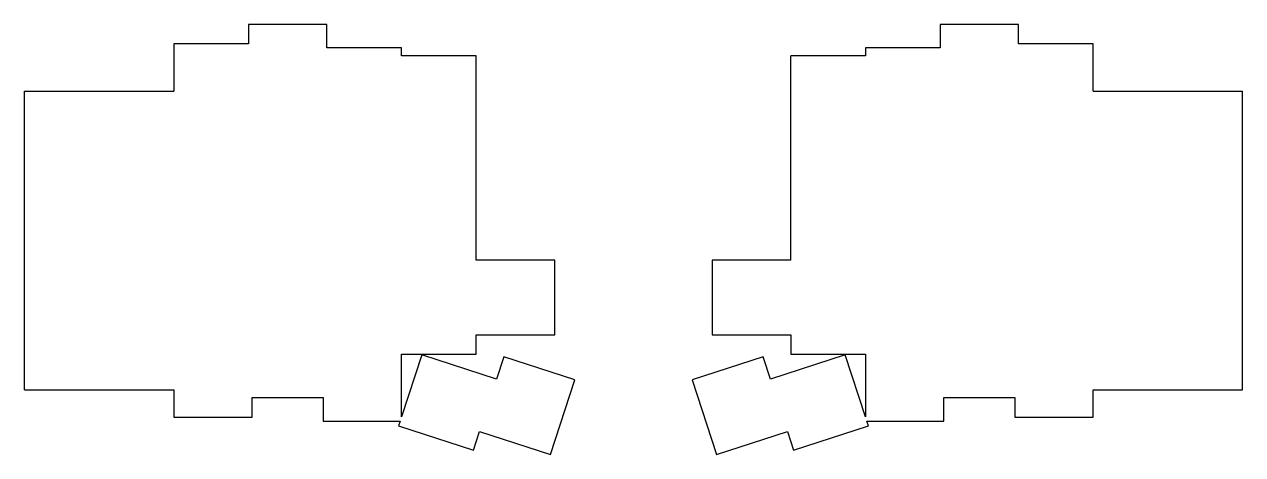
# Model space of a CAD drawing. Header units: millimetres. Extents: x -10 to 300, y -7 to 102.
import ezdxf

# ---------------------------------------------------------------- set-up
doc = ezdxf.new("R2010")
doc.units = ezdxf.units.MM

msp = doc.modelspace()

# ---------------------------------------------------------------- linework, layer by layer
for p, q in [((67, 102.5), (47, 102.5)), ((47, 102.5), (47, 97.5)), ((67, 96.5), (67, 102.5)), ((243, 102.5), (223, 102.5)), ((223, 102.5), (223, 96.5)), ((243, 97.5), (243, 102.5)), ((47, 97.5), (28, 97.5)), ((28, 97.5), (28, 85.5)), ((86, 96.5), (67, 96.5)), ((86, 94.5), (86, 96.5)), ((223, 96.5), (204, 96.5)), ((204, 96.5), (204, 94.5)), ((262, 97.5), (243, 97.5)), ((262, 85.5), (262, 97.5)), ((105, 94.5), (86, 94.5)), ((105, 42.5), (105, 94.5)), ((185, 42.5), (185, 94.5)), ((204, 94.5), (185, 94.5)), ((-10, 9.5), (-10, 85.5)), ((-10, 85.5), (28, 85.5)), ((262, 85.5), (300, 85.5)), ((300, 9.5), (300, 85.5)), ((125, 42.5), (105, 42.5)), ((125, 23.5), (125, 42.5)), ((185, 42.5), (165, 42.5)), ((165, 42.5), (165, 23.5)), ((105, 18.5), (105, 23.5)), ((105, 23.5), (125, 23.5)), ((165, 23.5), (185, 23.5)), ((185, 23.5), (185, 18.5)), ((86, 2.6), (86, 18.5)), ((86, 18.5), (105, 18.5)), ((91.11, 18.33), (86, 2.6)), ((110.13, 12.15), (91.11, 18.33)), ((111.98, 17.85), (110.13, 12.15)), ((130.05, 11.98), (111.98, 17.85)), ((178.02, 17.85), (159.95, 11.98)), ((179.87, 12.15), (178.02, 17.85)), ((198.89, 18.33), (179.87, 12.15)), ((185, 18.5), (204, 18.5)), ((204, 2.6), (198.89, 18.33)), ((204, 18.5), (204, 2.6)), ((-10, 9.5), (28, 9.5)), ((28, 9.5), (28, 2.5)), ((123.87, -7.04), (130.05, 11.98)), ((159.95, 11.98), (166.13, -7.04)), ((262, 9.5), (300, 9.5)), ((262, 2.5), (262, 9.5)), ((48, 2.5), (48, 7.5)), ((48, 7.5), (66, 7.5)), ((66, 7.5), (66, 1.5)), ((224, 7.5), (242, 7.5)), ((224, 1.5), (224, 7.5)), ((242, 7.5), (242, 2.5)), ((28, 2.5), (48, 2.5)), ((66, 1.5), (85.64, 1.5)), ((85.64, 1.5), (85.24, 0.26)), ((85.24, 0.26), (104.26, -5.92)), ((185.74, -5.92), (204.76, 0.26)), ((204.36, 1.5), (224, 1.5)), ((204.76, 0.26), (204.36, 1.5)), ((242, 2.5), (262, 2.5)), ((104.26, -5.92), (105.8, -1.17)), ((105.8, -1.17), (123.87, -7.04)), ((166.13, -7.04), (184.2, -1.17)), ((184.2, -1.17), (185.74, -5.92))]:
    msp.add_line(p, q)

doc.saveas('drawing.dxf')
